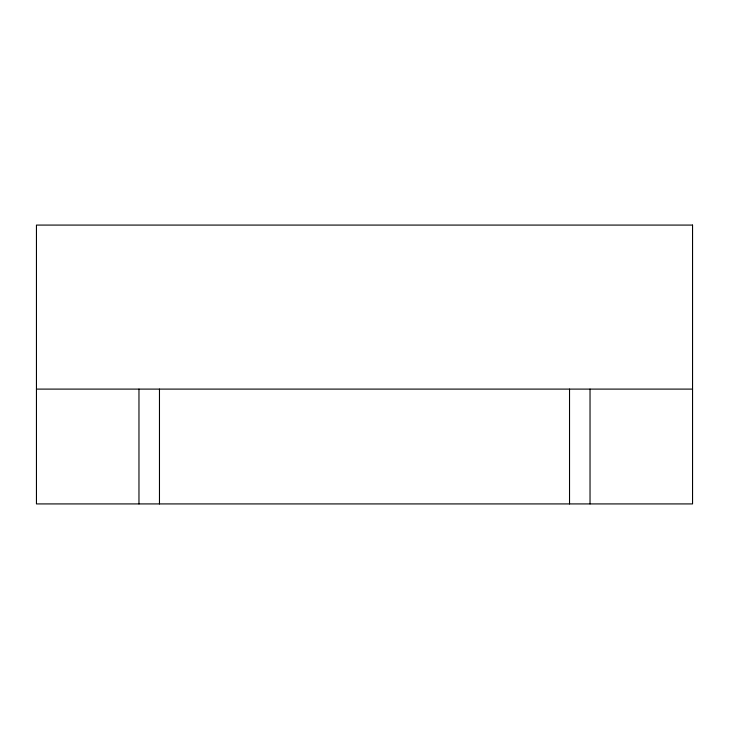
<?xml version="1.0" encoding="UTF-8"?>
<svg xmlns="http://www.w3.org/2000/svg" width="729" height="729" viewBox="0 0 729 729"><rect width="100%" height="100%" fill="white"/><g stroke="black" fill="none" stroke-linecap="round" stroke-linejoin="round"><path stroke-width="1.09" d="M36.45 389.104L692.55 389.104M590.034 389.104L590.034 503.921M569.531 389.104L569.531 503.921M159.469 389.104L159.469 503.921M138.966 389.104L138.966 503.921M692.55 225.079L36.45 225.079L36.45 503.921L692.55 503.921L692.55 225.079"/></g></svg>
